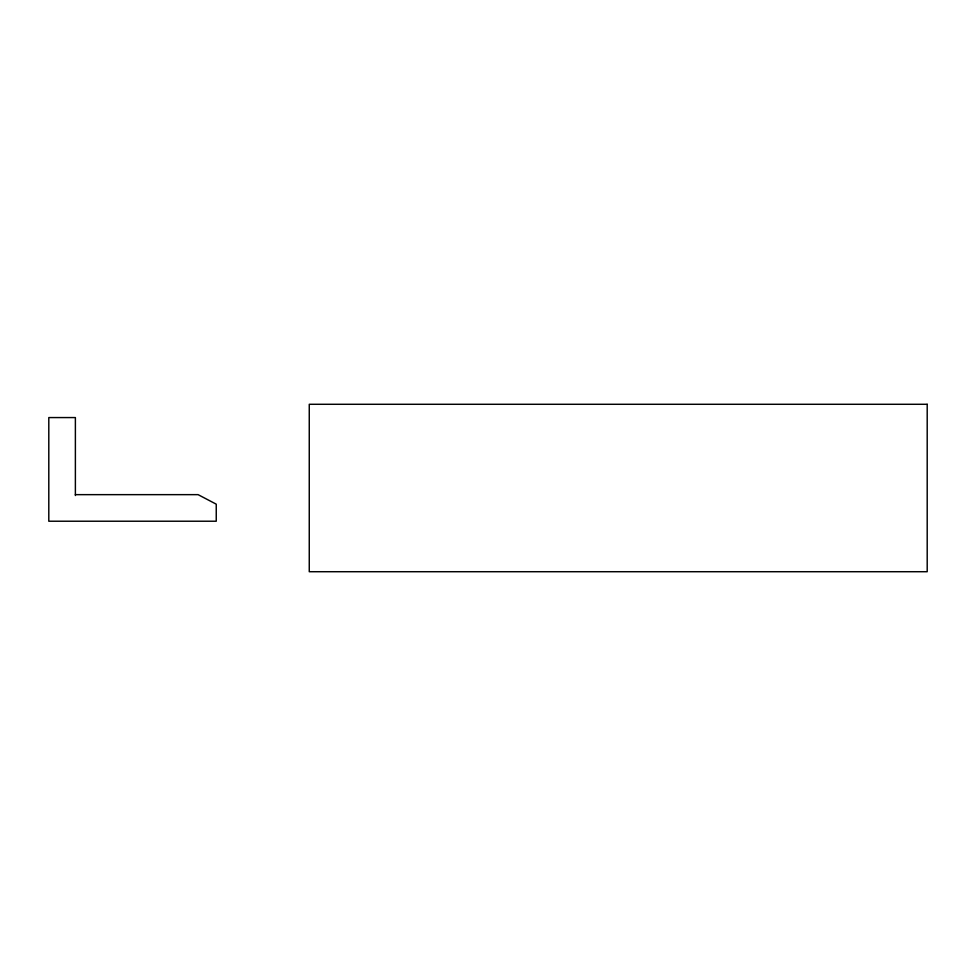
<?xml version="1.0" encoding="UTF-8"?>
<svg xmlns="http://www.w3.org/2000/svg" width="976" height="976" viewBox="0 0 976 976"><rect width="100%" height="100%" fill="white"/><g stroke="black" fill="none" stroke-linecap="round" stroke-linejoin="round"><path stroke-width="1.46" d="M75.384 494.649L198.091 494.649L216.245 504.165L216.245 521.221L48.8 521.221L48.8 417.569L75.384 417.569L75.384 495.515M927.2 404.284L309.258 404.284L309.258 571.716L927.2 571.716L927.2 404.284"/></g></svg>
